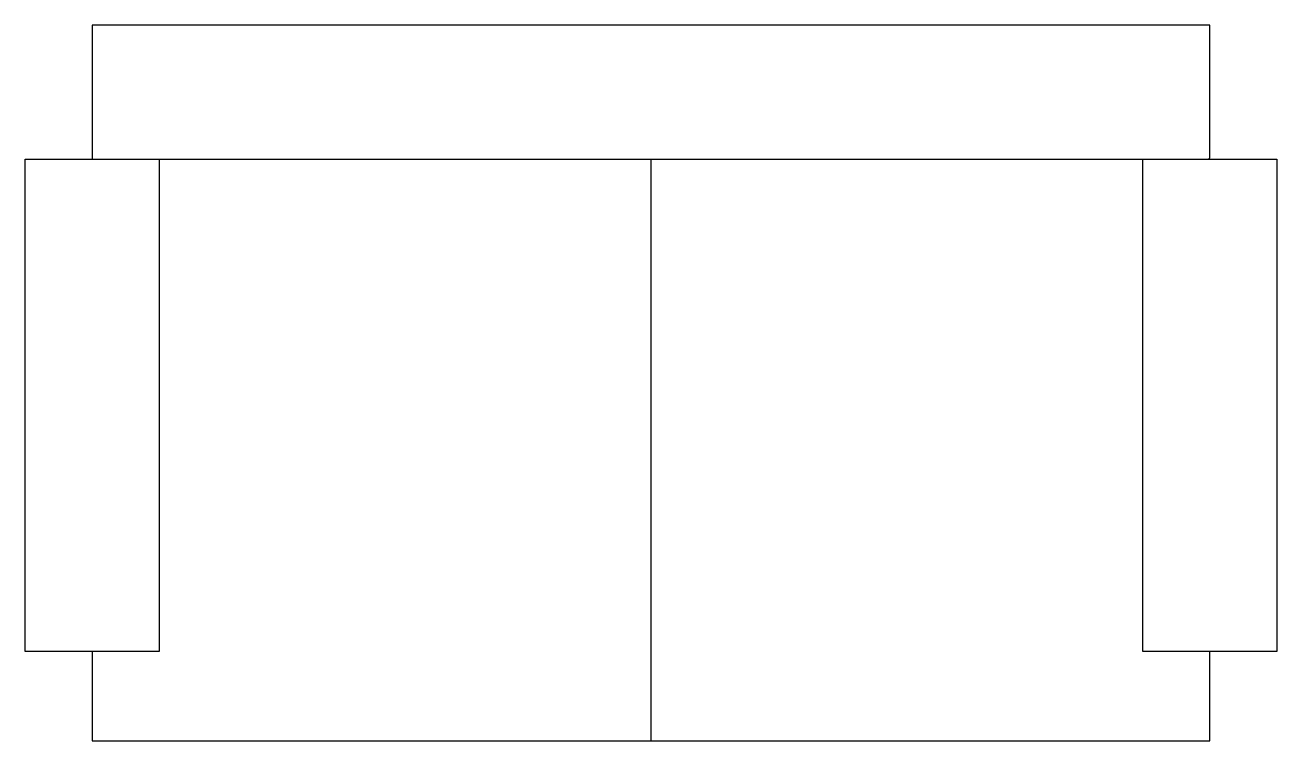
# Model space of a CAD drawing. Extents: x 23.81 to 25.21, y 28.52 to 29.32.
import ezdxf

# ---------------------------------------------------------------- set-up
doc = ezdxf.new("R2010")
doc.units = 0
doc.header["$MEASUREMENT"] = 0
doc.layers.add('A-MOBILIA', color=2, linetype='CONTINUOUS')

msp = doc.modelspace()

# ---------------------------------------------------------------- linework, layer by layer
at = {"layer": 'A-MOBILIA'}
msp.add_line((24.5128, 29.168), (24.5128, 28.518), dxfattribs=at)
msp.add_lwpolyline([(25.1378, 29.318), (23.8878, 29.318), (23.8878, 29.168), (25.1355, 29.168, 0.414214), (25.1378, 29.1703)], format="xyb", close=True, dxfattribs=at)
for points in [[(23.8128, 29.168), (23.9628, 29.168), (23.9628, 28.618), (23.8128, 28.618)], [(25.0628, 29.168), (25.2128, 29.168), (25.2128, 28.618), (25.0628, 28.618)]]:
    msp.add_lwpolyline(points, close=True, dxfattribs=at)
msp.add_lwpolyline([(23.8878, 28.618), (23.8878, 28.518), (25.1378, 28.518), (25.1378, 28.618)], dxfattribs=at)

doc.saveas('drawing.dxf')
